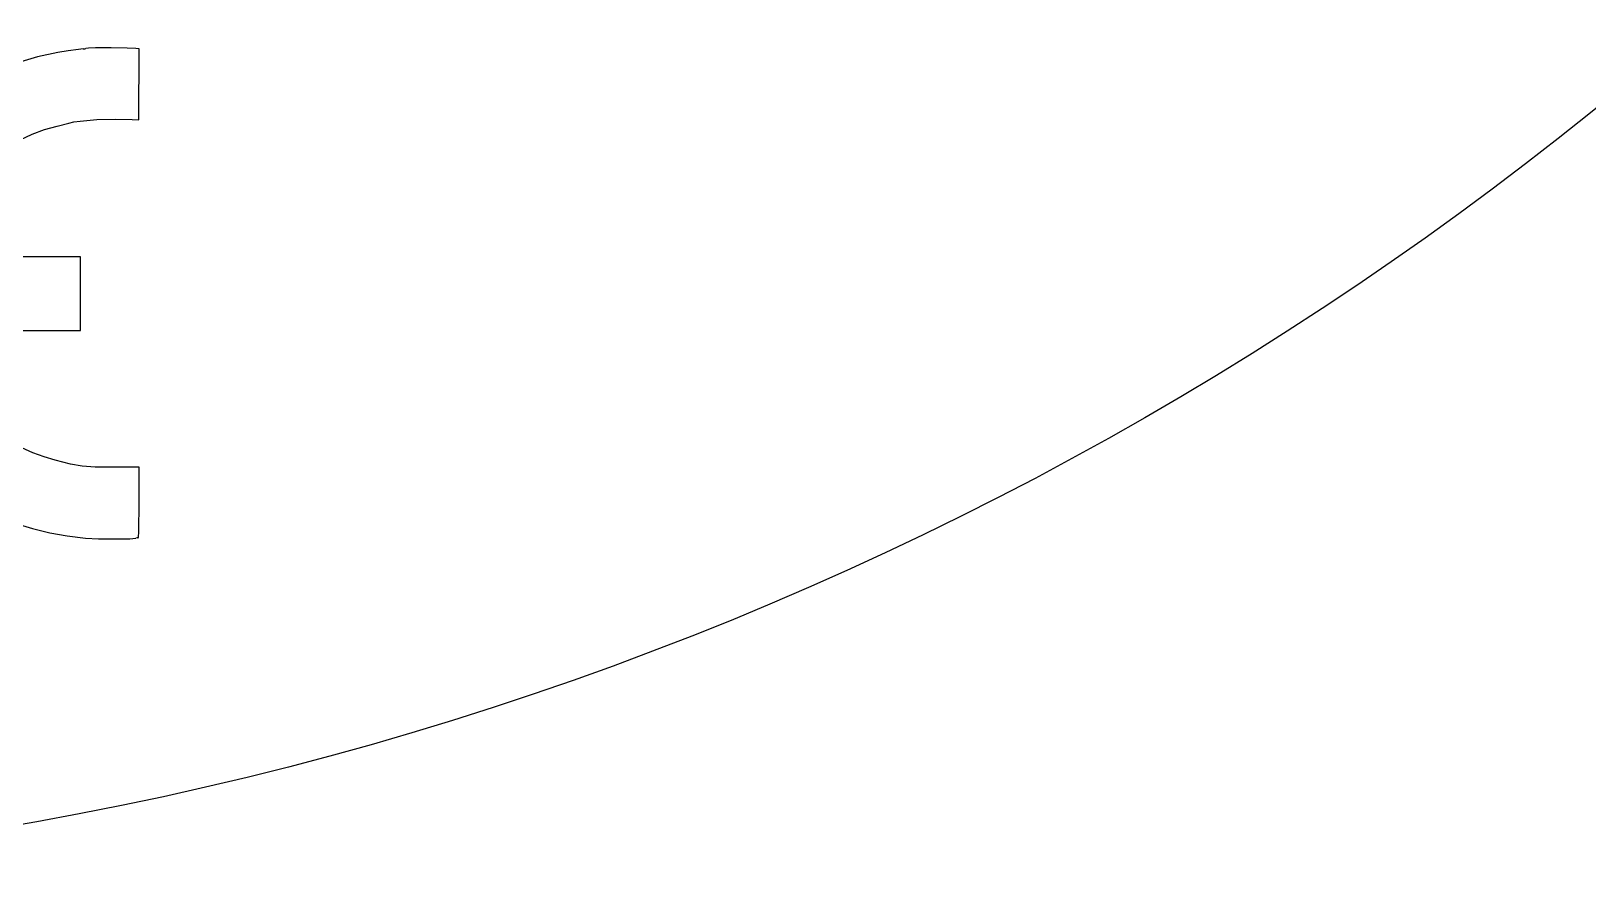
# Model space of a CAD drawing. Header units: millimetres. Extents: x -34 to 34, y -34 to 34.
# Drawn here: x 5.96 to 21.28, y -34 to -25.69 of the extents above; entities that cross this region are included whole.
import ezdxf

# ---------------------------------------------------------------- set-up
doc = ezdxf.new("R2010")
doc.units = ezdxf.units.MM

msp = doc.modelspace()

# ---------------------------------------------------------------- linework, layer by layer
at = {"color": 7, "linetype": 'Continuous', "lineweight": 25}
for p, q in [((6.327, -25.886), (6.226, -25.902)), ((6.429, -25.873), (6.327, -25.886)), ((6.476, -25.867), (6.429, -25.873)), ((6.476, -25.867), (6.493, -25.865)), ((6.493, -25.865), (6.5, -25.863)), ((6.527, -25.86), (6.5, -25.863)), ((6.597, -25.857), (6.527, -25.86)), ((6.75, -25.856), (6.597, -25.857)), ((6.907, -25.858), (6.75, -25.856)), ((6.994, -25.862), (6.907, -25.858)), ((7.027, -25.867), (6.994, -25.862)), ((7.022, -26.566), (7.027, -25.867)), ((6.026, -25.945), (5.83, -26.003)), ((6.226, -25.902), (6.026, -25.945)), ((6.096, -26.661), (6.218, -26.626)), ((6.218, -26.626), (6.334, -26.596)), ((6.334, -26.596), (6.383, -26.585)), ((6.383, -26.585), (6.447, -26.576)), ((6.447, -26.576), (6.609, -26.562)), ((6.609, -26.562), (6.789, -26.557)), ((6.789, -26.557), (6.958, -26.562)), ((6.958, -26.562), (7.022, -26.566)), ((5.854, -26.761), (5.974, -26.707)), ((5.974, -26.707), (6.096, -26.661)), ((6.45, -27.912), (5.678, -27.912)), ((6.45, -28.635), (6.45, -27.912)), ((5.672, -28.635), (6.45, -28.635)), ((5.981, -29.839), (5.872, -29.791)), ((6.091, -29.88), (5.981, -29.839)), ((6.201, -29.913), (6.091, -29.88)), ((6.349, -29.95), (6.201, -29.913)), ((6.466, -29.97), (6.349, -29.95)), ((6.592, -29.979), (6.466, -29.97)), ((6.766, -29.981), (6.592, -29.979)), ((7.026, -29.981), (6.766, -29.981)), ((7.026, -30.326), (7.026, -29.981)), ((7.024, -30.62), (7.026, -30.326)), ((5.814, -30.535), (5.978, -30.585)), ((5.978, -30.585), (6.146, -30.625)), ((6.146, -30.625), (6.319, -30.656)), ((7.02, -30.666), (7.024, -30.62)), ((6.319, -30.656), (6.497, -30.678)), ((6.497, -30.678), (6.626, -30.684)), ((6.626, -30.684), (6.79, -30.686)), ((6.79, -30.686), (6.936, -30.684)), ((6.936, -30.684), (6.995, -30.679)), ((7.007, -30.677), (6.995, -30.679)), ((7.014, -30.676), (7.007, -30.677)), ((7.014, -30.676), (7.016, -30.674)), ((7.016, -30.674), (7.02, -30.666))]:
    msp.add_line(p, q, dxfattribs=at)
at = {"color": 7, "linetype": 'Continuous'}
msp.add_circle((0, 0), 34, dxfattribs=at)

doc.saveas('drawing.dxf')
